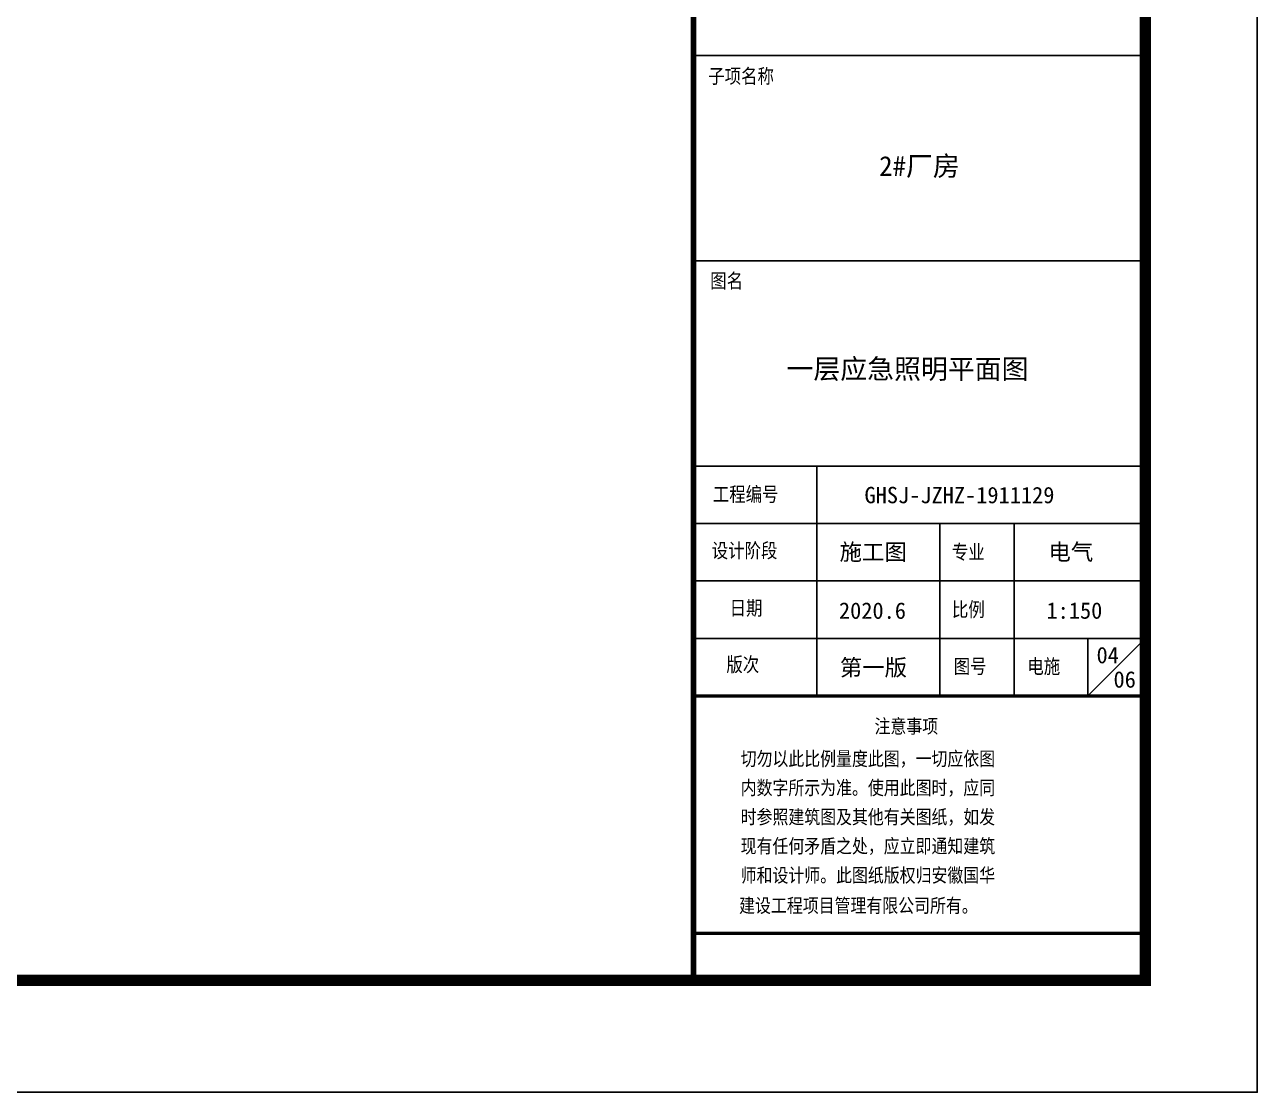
# Model space of a CAD drawing. Extents: x 33088 to 140010, y 13737 to 369010.
# Drawn here: x 105885 to 122393, y 147093 to 161396 of the extents above; entities that cross this region are included whole.
import ezdxf

# ---------------------------------------------------------------- set-up
doc = ezdxf.new("R2010")
doc.units = 0
doc.header["$LTSCALE"] = 1000
doc.header["$MEASUREMENT"] = 0
for name, color, linetype in [('1', 7, 'CONTINUOUS'), ('PP-PM-TK', 7, 'CONTINUOUS'), ('PUB_TEXT', 7, 'CONTINUOUS'), ('PUB_TITLE', 4, 'CONTINUOUS')]:
    doc.layers.add(name, color=color, linetype=linetype)
doc.styles.add('-黑体', font='simhei.ttf', dxfattribs={"width": 0.8})
doc.styles.add('TQ', font='txt.shx', dxfattribs={"width": 0.8, "bigfont": 'hztxt.shx'})

msp = doc.modelspace()

# ---------------------------------------------------------------- linework, layer by layer
at = {"layer": '1'}
for p, q in [((114843, 160983), (120893, 160983)), ((114843, 158233), (120893, 158233))]:
    msp.add_line(p, q, dxfattribs=at)
at = {"layer": '1', "color": 4}
for p, q in [((114843, 155483), (120893, 155483)), ((116493, 155483), (116493, 152403)), ((114843, 154713), (120893, 154713)), ((118143, 154713), (118143, 152403)), ((119138, 154713), (119138, 152403)), ((114843, 153943), (120893, 153943)), ((114843, 153173), (120893, 153173)), ((120893, 153173), (120123, 152403)), ((120123, 153173), (120123, 152403))]:
    msp.add_line(p, q, dxfattribs=at)
at = {"layer": '1', "color": 4, "const_width": 44}
msp.add_lwpolyline([(114843, 152403), (120893, 152403)], dxfattribs=at)
at = {"layer": 'PP-PM-TK', "color": 4}
for points, const_width in [([(114843, 208593), (114843, 148593)], 77), ([(114843, 149221), (120893, 149221)], 44)]:
    msp.add_lwpolyline(points, dxfattribs=dict(at, const_width=const_width))
at = {"layer": 'PUB_TITLE'}
msp.add_lwpolyline([(33293, 147093), (122393, 147093), (122393, 210093), (33293, 210093)], close=True, dxfattribs=at)
at = {"layer": 'PUB_TITLE', "const_width": 150}
msp.add_lwpolyline([(37043, 148593), (120893, 148593), (120893, 208593), (37043, 208593)], close=True, dxfattribs=at)

# ---------------------------------------------------------------- texts
at = {"layer": 'PUB_TEXT', "color": 2, "style": 'TQ'}
for s, height, p in [('子项名称', 220, (115040, 160588)), ('图名', 220, (115067, 157846)), ('工程编号', 220, (115101, 154987)), ('设计阶段', 220, (115086, 154233)), ('专业', 220, (118303, 154214)), ('日期', 220, (115326, 153463)), ('比例', 220, (118303, 153444)), ('版次', 220, (115283, 152707)), ('图号', 220, (118327, 152682)), ('电施', 220, (119313, 152681)), ('注意事项', 213, (117267, 151883)), ('切勿以此比例量度此图，一切应依图', 212.96, (115474, 151448)), ('内数字所示为准。使用此图时，应同', 212.96, (115474, 151059)), ('时参照建筑图及其他有关图纸，如发', 212.96, (115474, 150668)), ('现有任何矛盾之处，应立即通知建筑', 212.96, (115474, 150278)), ('师和设计师。此图纸版权归安徽国华', 212.96, (115474, 149887)), ('建设工程项目管理有限公司所有。', 212.96, (115454, 149481))]:
    msp.add_text(s, height=height, dxfattribs=at).set_placement(p)
at = {"layer": 'PUB_TITLE', "color": 255, "style": '-黑体'}
for s, height, p in [('2#厂房', 264, (117329, 159370)), ('GHSJ-JZHZ-1911129', 220, (117132, 154984)), ('施工图', 220, (116798, 154222)), ('电气', 220, (119595, 154222)), ('2020.6', 220, (116790, 153436)), ('1:150', 220, (119569, 153437)), ('04', 220, (120240, 152840)), ('第一版', 220, (116802, 152674)), ('06', 220, (120467, 152514))]:
    msp.add_text(s, height=height, dxfattribs=at).set_placement(p)
at = {"layer": 'PUB_TITLE', "color": 6, "style": '-黑体'}
msp.add_text('一层应急照明平面图', height=264, dxfattribs=at).set_placement((116088, 156652))

doc.saveas('drawing.dxf')
